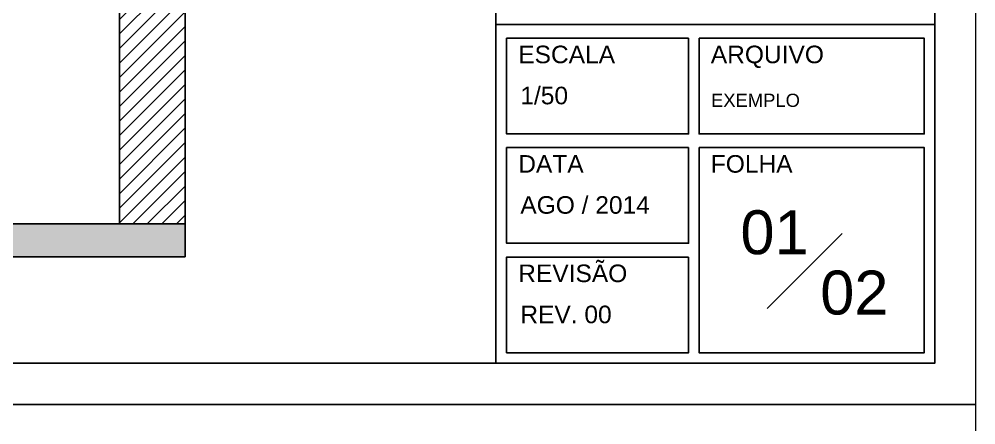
# Model space of a CAD drawing. Extents: x 126968 to 132038, y -1805 to 3860.
# Drawn here: x 130261.6 to 130552.7, y -1286.5 to -1162.9 of the extents above; entities that cross this region are included whole.
import ezdxf

# ---------------------------------------------------------------- set-up
doc = ezdxf.new("R2010")
doc.units = 0
doc.header["$MEASUREMENT"] = 0
for name, color, linetype in [('ARQ-CARIMBO', 1, 'CONTINUOUS'), ('PENA01', 1, 'CONTINUOUS'), ('PENA02', 2, 'CONTINUOUS'), ('PENA03', 3, 'CONTINUOUS'), ('PENA04', 4, 'CONTINUOUS'), ('Pena05', 5, 'CONTINUOUS'), ('PENA06', 6, 'CONTINUOUS')]:
    doc.layers.add(name, color=color, linetype=linetype)
doc.layers.add('PENA 03', color=3, linetype='CONTINUOUS', lineweight=15)
doc.layers.add('PENA 05', color=5, linetype='CONTINUOUS', lineweight=25)
doc.styles.add('Arial', font='arial.ttf', dxfattribs={"height": 0.3125})

msp = doc.modelspace()

# ---------------------------------------------------------------- hatches: boundary and pattern name
at = {"layer": 'PENA06'}
h = msp.add_hatch(dxfattribs=at)
h.set_pattern_fill('AR-CONC', color=256, scale=2.5)
h.set_pattern_definition([(50, (89948.35, -6200.058), (17.9315046, -1.5688034), [1.875, -20.625]), (355, (89948.35, -6200.058), (-3.468783, 18.804803), [1.5, -16.5]), (100.451444, (89949.844, -6200.189), (14.462721, 17.236), [1.593505, -17.528553]), (46.1842, (89948.35, -6195.058), (26.681033, -4.137982), [2.8125, -30.9375]), (96.635635, (89950.573, -6195.403), (23.366549, 24.352965), [2.390259, -26.292844]), (351.184164, (89948.35, -6195.058), (23.366549, 24.352965), [2.25, -24.75]), (21, (89950.85, -6196.308), (14.9226763, -10.065472), [1.875, -20.625]), (326, (89950.85, -6196.308), (6.082883, 18.128751), [1.5, -16.5]), (71.451445, (89952.093, -6197.147), (21.0055594, 8.063279), [1.593505, -17.528553]), (37.5, (89948.3493, -6200.058), (0.3039964, 8.3223463), [0, -16.3, 0, -16.75, 0, -16.5625]), (7.5, (89948.349, -6200.058), (6.5767384, 9.8602928), [0, -9.55, 0, -15.925, 0, -6.3125]), (327.5, (89942.774, -6200.058), (13.3455609, -0.5638718), [0, -6.25, 0, -19.5, 0, -25.875]), (317.5, (89940.274, -6200.058), (14.5796542, 2.5026246), [0, -8.125, 0, -12.95, 0, -18.375])])
h.paths.add_polyline_path([(130312.091, -1225.264), (129942.091, -1225.264), (129942.091, -1235.264), (130312.091, -1235.264)])
h.paths.add_polyline_path([(130312.091, -965.264), (129942.091, -965.264), (129942.091, -975.264), (130292.091, -975.264), (130292.091, -1005.264), (130312.091, -1005.264)])
h = msp.add_hatch(dxfattribs=at)
h.set_pattern_fill('ANSI31', color=256, scale=25)
h.set_pattern_definition([(45, (89948.3493, -6200.0578), (-2.2097087, 2.2097087), [])])
h.paths.add_polyline_path([(130312.091, -1115.264), (130292.091, -1115.264), (130292.091, -1225.264), (130312.091, -1225.264)])
h.paths.add_polyline_path([(129952.091, -975.264), (129942.091, -975.264), (129942.091, -1225.264), (129952.091, -1225.264)])
h.paths.add_polyline_path([(129887.571, -998.399), (129974.832, -998.399), (129974.832, -982.566), (129887.571, -982.566)], flags=9)
h.paths.add_polyline_path([(129864.517, -1057.89), (129951.779, -1057.89), (129951.779, -1042.057), (129864.517, -1042.057)], flags=9)
h.paths.add_polyline_path([(129866.398, -1087.954), (129946.279, -1087.954), (129946.279, -1072.121), (129866.398, -1072.121)], flags=9)

# ---------------------------------------------------------------- linework, layer by layer
at = {"layer": 'PENA 03'}
for points in [[(129810.243, -1280.203), (130552.743, -1280.203), (130552.743, -755.203), (129810.243, -755.203)], [(129810.243, -1805.203), (130552.743, -1805.203), (130552.743, -1280.203), (129810.243, -1280.203)]]:
    msp.add_lwpolyline(points, close=True, dxfattribs=at)
at = {"layer": 'PENA 05'}
for p, q in [((130406.649, -770.921), (130406.649, -1267.703)), ((130540.243, -1267.703), (130540.243, -770.921))]:
    msp.add_line(p, q, dxfattribs=at)
msp.add_lwpolyline([(129852.743, -767.703), (130540.243, -767.703), (130540.243, -1267.703), (129852.743, -1267.703)], close=True, dxfattribs=at)
at = {"layer": 'PENA01'}
for points in [[(130465.286, -1168.741), (130409.921, -1168.741), (130409.921, -1197.862), (130465.286, -1197.862)], [(130468.525, -1168.741), (130537.037, -1168.741), (130537.037, -1197.862), (130468.525, -1197.862)], [(130465.286, -1202.058), (130409.921, -1202.058), (130409.921, -1231.179), (130465.286, -1231.179)], [(130468.525, -1202.058), (130537.037, -1202.058), (130537.037, -1264.496), (130468.525, -1264.496)], [(130465.286, -1235.375), (130409.921, -1235.375), (130409.921, -1264.496), (130465.286, -1264.496)]]:
    msp.add_lwpolyline(points, close=True, dxfattribs=at)
at = {"layer": 'PENA03', "color": 3}
msp.add_line((130489.195, -1251.062), (130512.098, -1228.159), dxfattribs=at)
at = {"layer": 'Pena05', "color": 5}
msp.add_line((130540.243, -1164.545), (130406.649, -1164.545), dxfattribs=at)
at = {"layer": 'PENA06'}
for p, q in [((130292.091, -1115.264), (130292.091, -1225.264)), ((130312.091, -1115.264), (130312.091, -1235.264)), ((130312.091, -1225.264), (129942.091, -1225.264)), ((130312.091, -1235.264), (129942.091, -1235.264))]:
    msp.add_line(p, q, dxfattribs=at)

# ---------------------------------------------------------------- texts
at = {"layer": 'ARQ-CARIMBO', "insert": (130472.13, -1185.645), "char_height": 4.00781, "width": 288.55301, "attachment_point": 1, "style": 'Arial'}
msp.add_mtext('{\\fArial|b0|i0|c0|p34;EXEMPLO}', dxfattribs=at)
at = {"layer": 'PENA02', "color": 2, "style": 'Arial'}
for s, p in [('ESCALA', (130413.468, -1176.361)), ('ARQUIVO', (130472.073, -1176.361)), ('DATA', (130413.468, -1209.678)), ('FOLHA', (130472.073, -1209.678)), ('REVISÃO', (130413.468, -1242.995))]:
    msp.add_text(s, height=5.3438, dxfattribs=at).set_placement(p)
at = {"layer": 'PENA03', "color": 3, "style": 'Arial'}
for s, p in [('1/50', (130414.105, -1188.865)), ('AGO / 2014', (130414.105, -1222.182)), ('REV. 00', (130414.105, -1255.499))]:
    msp.add_text(s, height=5.3438, dxfattribs=at).set_placement(p)
at = {"layer": 'PENA04', "color": 4, "style": 'Arial'}
for s, p in [('01', (130481.089, -1234.502)), ('02', (130505.381, -1252.857))]:
    msp.add_text(s, height=13.3594, dxfattribs=at).set_placement(p)

doc.saveas('drawing.dxf')
